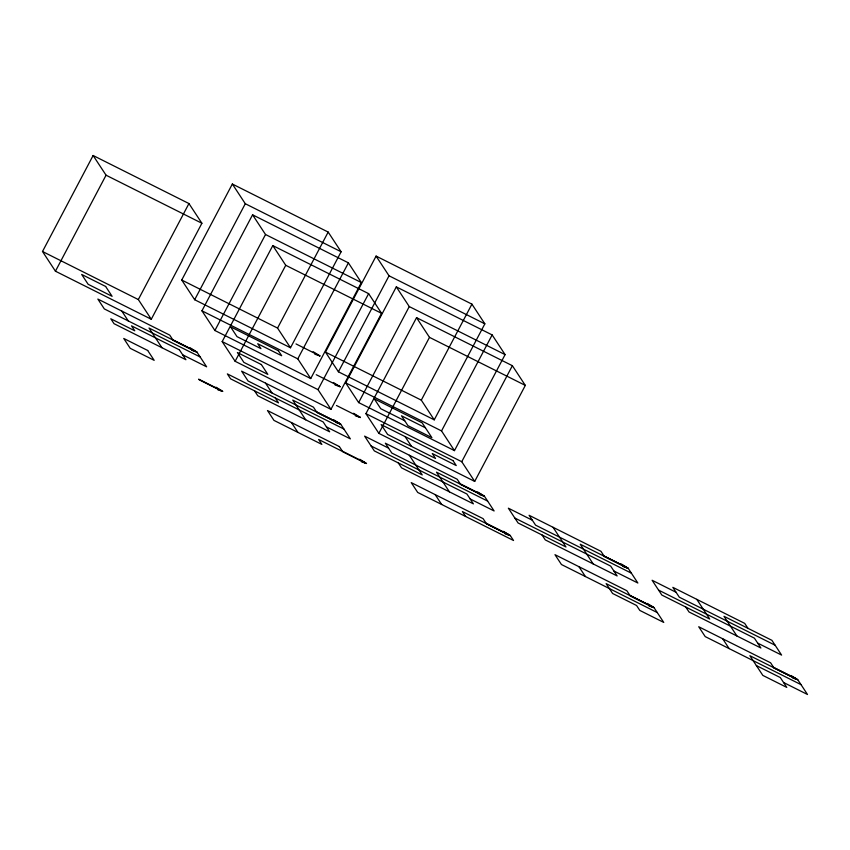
<?xml version="1.0" encoding="UTF-8"?>
<svg xmlns="http://www.w3.org/2000/svg" width="850" height="850" viewBox="0 0 850 850"><rect width="100%" height="100%" fill="white"/><g stroke="black" fill="none" stroke-linecap="round" stroke-linejoin="round"><path stroke-width="1.27" d="M42.5 251.504L93.118 155.508L188.944 203.554L201.896 223.252L151.279 319.249L55.441 271.203L42.5 251.504L138.327 299.551L151.279 319.249M55.441 271.203L106.059 175.206L93.118 155.508M138.327 299.551L188.944 203.554M181.73 280.033L232.347 184.025L328.174 232.071L341.116 251.77L290.498 347.777L194.671 299.731L181.73 280.033L277.557 328.079L290.498 347.777M194.671 299.731L245.289 203.724L232.347 184.025M201.949 310.813L252.567 214.806L348.404 262.852L361.346 282.551L310.728 378.558L214.901 330.512L201.949 310.813L297.787 358.859L310.728 378.558M214.901 330.512L265.519 234.504L252.567 214.806M222.179 341.594L272.797 245.586L368.624 293.632L381.576 313.331L330.958 409.339L235.131 361.293L222.179 341.594L318.006 389.64L330.958 409.339M235.131 361.293L285.738 265.285L272.797 245.586M277.557 328.079L328.174 232.071M297.787 358.859L348.404 262.852M325.476 352.102L376.093 256.094L471.92 304.141L484.861 323.839L434.244 419.847L338.417 371.801L325.476 352.102L421.303 400.148L434.244 419.847M318.006 389.64L368.624 293.632M338.417 371.801L389.034 275.793L376.093 256.094M345.695 382.882L396.312 286.875L492.15 334.921L505.091 354.62L454.474 450.627L358.647 402.581L345.695 382.882L441.533 430.929L454.474 450.627M358.647 402.581L409.264 306.574L396.312 286.875M365.925 413.663L416.543 317.656L512.369 365.702L525.321 385.401L474.704 481.408L378.866 433.362L365.925 413.663L461.752 461.709L474.704 481.408M378.866 433.362L429.484 337.354L416.543 317.656M421.303 400.148L471.92 304.141M441.533 430.929L492.15 334.921M461.752 461.709L512.369 365.702M314.787 354.174L319.961 355.938L313.172 351.709M335.017 384.954L340.191 386.718L333.391 382.489M191.739 350.274L196.924 352.049L206.624 366.817L182.676 354.811M355.236 415.735L360.421 417.509L353.621 413.27M335.484 422.344L340.669 424.118L350.37 438.887L326.421 426.881M217.632 389.672L222.806 391.446L216.017 387.207M479.23 494.413L484.415 496.188L494.116 510.956L470.167 498.95M361.377 461.741L366.552 463.516L359.763 459.276M622.976 566.482L628.161 568.257L637.861 583.026L613.902 571.019M505.123 533.811L510.297 535.585L513.538 540.504L417.711 492.458L411.23 482.609L483.108 518.649L486.349 523.568M648.869 605.88L654.043 607.654L663.754 622.423L639.795 610.417L636.565 605.487L612.606 593.481L606.135 583.631L654.043 607.654L647.243 603.415M792.614 677.949L797.789 679.724L807.5 694.492L783.541 682.486M245.289 203.724L341.116 251.77M389.034 275.793L484.861 323.839M265.519 234.504L361.346 282.551M409.264 306.574L505.091 354.62M106.059 175.206L201.896 223.252M285.738 265.285L381.576 313.331M429.484 337.354L525.321 385.401M296.013 343.931L319.961 355.938M425.425 427.805L401.466 415.788L407.936 425.638L431.896 437.654L422.184 422.875L374.266 398.852L380.747 408.701L404.696 420.718M316.232 374.712L340.191 386.718M336.462 405.493L360.421 417.509M172.762 339.724L195.224 350.986M316.508 411.793L338.969 423.056M460.254 483.862L482.715 495.125M603.999 555.932L626.461 567.194M388.578 448.141L364.618 436.124L374.329 450.904L422.248 474.927L409.307 455.228M532.323 520.211L508.364 508.194L518.075 522.973L565.994 546.996L553.042 527.287M676.069 592.28L652.109 580.263L661.821 595.043L709.739 619.066L696.787 599.356M173.166 340.34L195.627 351.603M316.912 412.409L339.373 423.672M460.658 484.479L483.119 495.741M604.403 556.548L626.864 567.811M200.154 356.968L104.327 308.922L97.856 299.072L169.724 335.112L172.964 340.032M343.899 429.038L248.072 380.991L241.602 371.142L313.469 407.182L316.71 412.101M487.645 501.107L391.818 453.061L385.348 443.211L457.215 479.251L460.456 484.171M631.391 573.176L535.564 525.13L529.093 515.281L600.961 551.31L604.201 556.24M775.136 645.246L679.309 597.199L672.839 587.35L744.706 623.379L747.947 628.309M371.099 445.974L466.926 494.02L473.397 503.869L401.529 467.84L398.289 462.91M514.845 518.043L610.672 566.089L617.143 575.939L545.275 539.909L542.034 534.979M658.591 590.112L754.418 638.159L760.888 648.008L689.021 611.979L685.78 607.049M757.648 643.089L781.607 655.095L771.896 640.316L723.987 616.303L736.929 636.002M198.656 379.121L221.106 390.384M342.401 451.191L364.852 462.453M486.136 523.26L508.598 534.523M629.882 595.329L652.343 606.592M773.628 667.399L796.089 678.661M199.059 379.737L221.521 391M342.805 451.807L365.256 463.069M486.551 523.876L509.001 535.139M630.286 595.946L652.747 607.208M774.031 668.015L796.492 679.278M657.284 612.574L561.457 564.528L554.976 554.678L626.854 590.718L630.084 595.638M801.029 684.643L705.202 636.597L698.721 626.747L770.599 662.787L773.829 667.707M756.351 665.55L780.311 677.556L786.781 687.406L762.822 675.399L749.881 655.701L797.789 679.724L790.989 675.484M621.361 564.018L628.161 568.257L580.242 544.234L593.183 563.933M477.615 491.948L484.415 496.188L436.496 472.164L449.438 491.863M333.869 419.879L340.669 424.118L292.751 400.095L305.692 419.794M503.498 531.346L510.297 535.585L462.389 511.562L465.619 516.481M190.124 347.809L196.924 352.049L149.005 328.026L161.946 347.724M722.681 638.764L729.151 648.614M578.935 566.695L585.406 576.544M405.099 436.603L411.57 446.452M435.189 494.626L441.66 504.475M265.561 383.159L272.032 393.008M275.262 397.928L278.502 402.858L230.584 378.834L227.354 373.904L323.181 421.951L329.651 431.8L257.784 395.771L254.543 390.841M291.444 422.556L297.925 432.406M121.816 311.089L128.286 320.939M278.439 350.806L230.52 326.783L237.001 336.632L260.95 348.649L257.72 343.719L281.679 355.736L278.439 350.806M105.634 286.461L81.674 274.444L88.145 284.293L112.104 296.31L105.634 286.461M261.354 364.533L237.394 352.527L243.865 362.376L267.824 374.382L261.354 364.533M453.018 460.626L381.14 424.596L387.611 434.446L435.529 458.469L432.289 453.539L456.248 465.556L453.018 460.626M179.435 349.881L131.516 325.858L134.757 330.788L110.797 318.771L114.038 323.701L185.906 359.731L179.435 349.881M147.698 350.487L123.749 338.47L130.22 348.319L154.179 360.336L147.698 350.487M339.362 446.579L267.484 410.539L273.966 420.389L321.874 444.412L318.644 439.493L342.603 451.499L339.362 446.579"/></g></svg>
